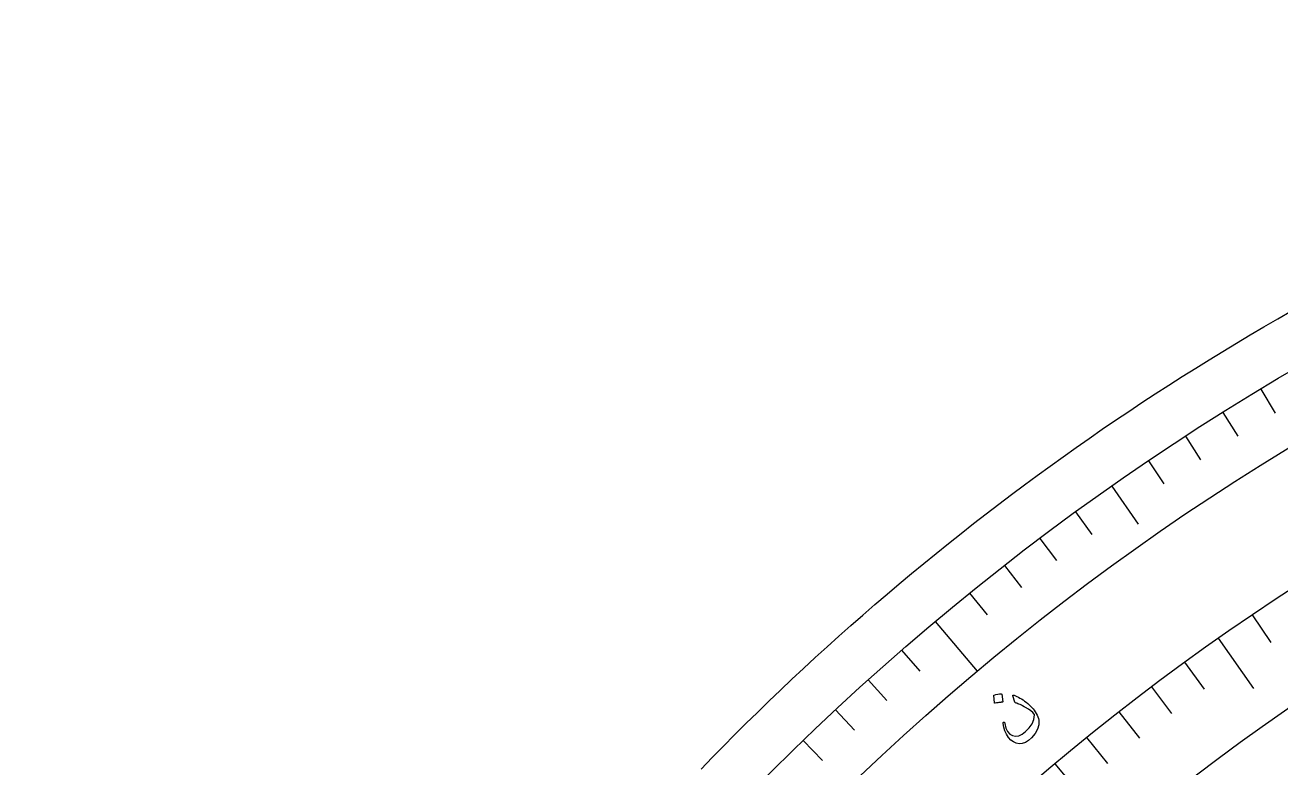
# Model space of a CAD drawing. Header units: millimetres. Extents: x -280 to 280, y -280 to 343.
# Drawn here: x -274.4 to -139.2, y 194.4 to 274.4 of the extents above; entities that cross this region are included whole.
import ezdxf

# ---------------------------------------------------------------- set-up
doc = ezdxf.new("R2010")
doc.units = ezdxf.units.MM
for name, color, linetype in [('CUT_OUTER', 1, 'Continuous'), ('ENGRAVE', 7, 'Continuous'), ('ENGRAVE_FINE', 8, 'Continuous'), ('TEXT', 5, 'Continuous')]:
    doc.layers.add(name, color=color, linetype=linetype)

msp = doc.modelspace()

# ---------------------------------------------------------------- linework, layer by layer
at = {"layer": 'CUT_OUTER'}
msp.add_lwpolyline([(-201.6007, 194.312), (-200.4046, 195.5453), (-199.201, 196.7713), (-197.9899, 197.9899), (-196.7713, 199.201), (-195.5453, 200.4046), (-194.312, 201.6007), (-193.0714, 202.7892), (-191.8234, 203.97), (-190.5683, 205.1432), (-189.306, 206.3086), (-188.0365, 207.4663), (-186.76, 208.6162), (-185.4764, 209.7582), (-184.1859, 210.8923), (-182.8884, 212.0185), (-181.584, 213.1367), (-180.2728, 214.2468), (-178.9548, 215.3489), (-177.6301, 216.4429), (-176.2987, 217.5288), (-174.9607, 218.6064), (-173.616, 219.6758), (-172.2648, 220.737), (-170.9072, 221.7898), (-169.5431, 222.8343), (-168.1726, 223.8704), (-166.7958, 224.8981), (-165.4127, 225.9173), (-164.0234, 226.928), (-162.6279, 227.9302), (-161.2263, 228.9237), (-159.8186, 229.9087), (-158.4049, 230.885), (-156.9852, 231.8526), (-155.5597, 232.8115), (-154.1282, 233.7616), (-152.691, 234.7029), (-151.248, 235.6354), (-149.7993, 236.559), (-148.345, 237.4737), (-146.8851, 238.3795), (-145.4197, 239.2762), (-143.9488, 240.164), (-142.4724, 241.0427), (-140.9907, 241.9124), (-139.5037, 242.7729), (-138.0115, 243.6244)], dxfattribs=at)
at = {"layer": 'ENGRAVE'}
for points in [[(-157.3894, 224.7753), (-154.5215, 220.6796)], [(-176.3809, 210.2026), (-171.8814, 204.8403)], [(-145.9178, 208.3923), (-142.1322, 202.9859)], [(-163.5252, 194.8817), (-157.7401, 187.9873)]]:
    msp.add_lwpolyline(points, dxfattribs=at)
for radius in [274.4, 274.4, 267.4, 254.4, 254.4, 243.9, 224.4, 224.4, 213.9]:
    msp.add_circle((0, 0), radius, dxfattribs=at)
at = {"layer": 'ENGRAVE_FINE'}
for points in [[(-141.3264, 235.2067), (-139.7813, 232.6352)], [(-145.4098, 232.7044), (-143.8201, 230.1603)], [(-149.449, 230.1312), (-147.815, 227.6152)], [(-153.4425, 227.4879), (-151.765, 225.0008)], [(-161.2883, 221.9943), (-159.5249, 219.5672)], [(-165.138, 219.1456), (-163.3326, 216.7497)], [(-168.9375, 216.2302), (-167.0905, 213.8661)], [(-172.6855, 213.2489), (-170.7976, 210.9174)], [(-142.2587, 210.9072), (-140.2456, 207.9226)], [(-180.0226, 207.0923), (-178.0544, 204.8282)], [(-149.5326, 205.8139), (-147.4165, 202.9015)], [(-183.6094, 203.9189), (-181.602, 201.6895)], [(-153.1017, 203.1729), (-150.9352, 200.2978)], [(-187.1404, 200.6835), (-185.0944, 198.4894)], [(-156.6243, 200.4699), (-154.4079, 197.6331)], [(-160.0991, 197.7059), (-157.8336, 194.9082)], [(-190.6143, 197.3868), (-188.5303, 195.2288)]]:
    msp.add_lwpolyline(points, dxfattribs=at)
at = {"layer": 'TEXT'}
for points in [[(-170.0751, 202.2171), (-170.0736, 202.2331), (-170.0657, 202.2487), (-170.0514, 202.2637), (-170.0306, 202.2781), (-169.8485, 202.3383), (-169.6641, 202.3795), (-169.4774, 202.4018), (-169.2886, 202.4053), (-169.266, 202.4006), (-169.2496, 202.3908), (-169.2393, 202.3758), (-169.2352, 202.3557), (-169.1236, 201.5537), (-169.1254, 201.5309), (-169.1385, 201.5147), (-169.1632, 201.505), (-169.1993, 201.5019), (-169.2306, 201.4993), (-169.2791, 201.494), (-169.3447, 201.486), (-169.4275, 201.4754), (-169.5283, 201.4614), (-169.6481, 201.4432), (-169.7868, 201.4209), (-169.9444, 201.3943), (-169.9671, 201.3928), (-169.9828, 201.3973), (-169.9916, 201.4076), (-169.9933, 201.4239)], [(-167.9086, 202.2619), (-167.7526, 202.1933), (-167.594, 202.1181), (-167.4328, 202.036), (-167.2692, 201.9473), (-167.1032, 201.8502), (-166.935, 201.7432), (-166.7647, 201.6262), (-166.5921, 201.4994), (-166.4257, 201.3684), (-166.2684, 201.2323), (-166.12, 201.0909), (-165.9806, 200.9443), (-165.8498, 200.7921), (-165.7271, 200.6338), (-165.6126, 200.4695), (-165.5063, 200.2993), (-165.4071, 200.1103), (-165.33, 199.9235), (-165.2751, 199.7389), (-165.2423, 199.5565), (-165.2458, 199.0762), (-165.3789, 198.6006), (-165.6415, 198.1294), (-166.0333, 197.6618), (-166.3587, 197.374), (-166.687, 197.173), (-167.0186, 197.0587), (-167.3538, 197.0312), (-167.6737, 197.0897), (-167.9728, 197.2221), (-168.2512, 197.4284), (-168.5087, 197.7089), (-168.7311, 198.0489), (-168.8992, 198.4144), (-169.0129, 198.8054), (-169.0718, 199.2219), (-169.0709, 199.276), (-169.0592, 199.3156), (-169.0366, 199.3406), (-169.0032, 199.3512), (-168.9621, 199.3491), (-168.93, 199.3244), (-168.9071, 199.2772), (-168.8933, 199.2075), (-168.7745, 198.7213), (-168.5975, 198.342), (-168.3629, 198.0695), (-168.071, 197.9034), (-167.7473, 197.8463), (-167.4045, 197.8999), (-167.0423, 198.064), (-166.6603, 198.3384), (-166.2619, 198.7453), (-165.97, 199.1839), (-165.7845, 199.6547), (-165.7053, 200.1581), (-165.7068, 200.1723), (-165.7136, 200.1893), (-165.7258, 200.2093), (-165.7433, 200.2322), (-165.8976, 200.3983), (-166.1027, 200.5708), (-166.3586, 200.7495), (-166.6654, 200.9344), (-166.8255, 201.0227), (-166.9763, 201.1033), (-167.1179, 201.1762), (-167.2502, 201.2413), (-167.3732, 201.2979), (-167.4872, 201.3453), (-167.5919, 201.3833), (-167.6876, 201.412), (-167.7355, 201.4287), (-167.7725, 201.4501), (-167.7986, 201.4761), (-167.8138, 201.5068), (-168.0312, 202.1953), (-168.0363, 202.2417), (-168.0176, 202.2682), (-167.9751, 202.275), (-167.9086, 202.2619)]]:
    msp.add_lwpolyline(points, close=True, dxfattribs=at)

doc.saveas('drawing.dxf')
